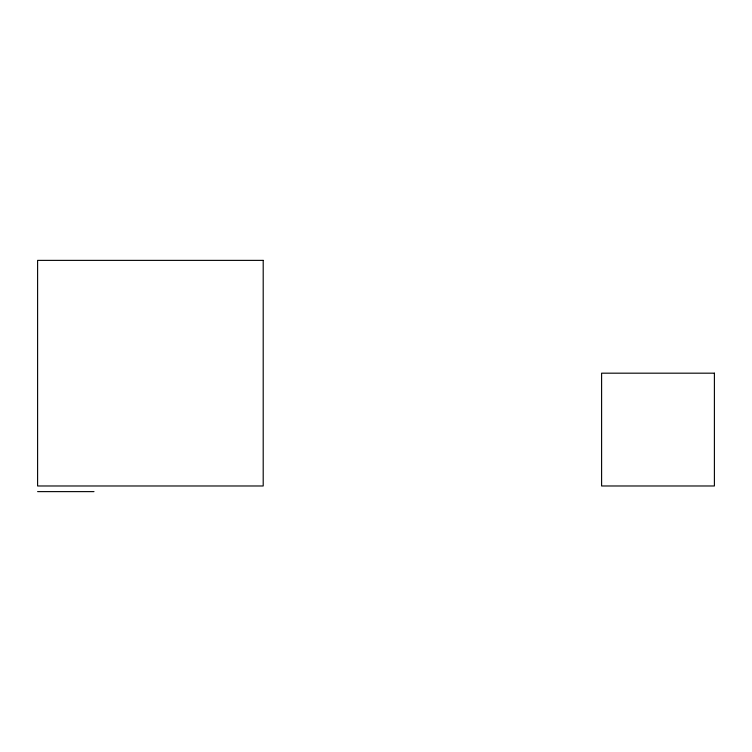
<?xml version="1.0" encoding="UTF-8"?>
<svg xmlns="http://www.w3.org/2000/svg" width="752" height="752" viewBox="0 0 752 752"><rect width="100%" height="100%" fill="white"/><g stroke="black" fill="none" stroke-linecap="round" stroke-linejoin="round"><path stroke-width="1.13" d="M37.6 491.62L94 491.62M263.2 260.38L37.6 260.38L37.6 485.98L263.2 485.98L263.2 260.38M714.4 373.18L601.6 373.18L601.6 485.98L714.4 485.98L714.4 373.18"/></g></svg>
